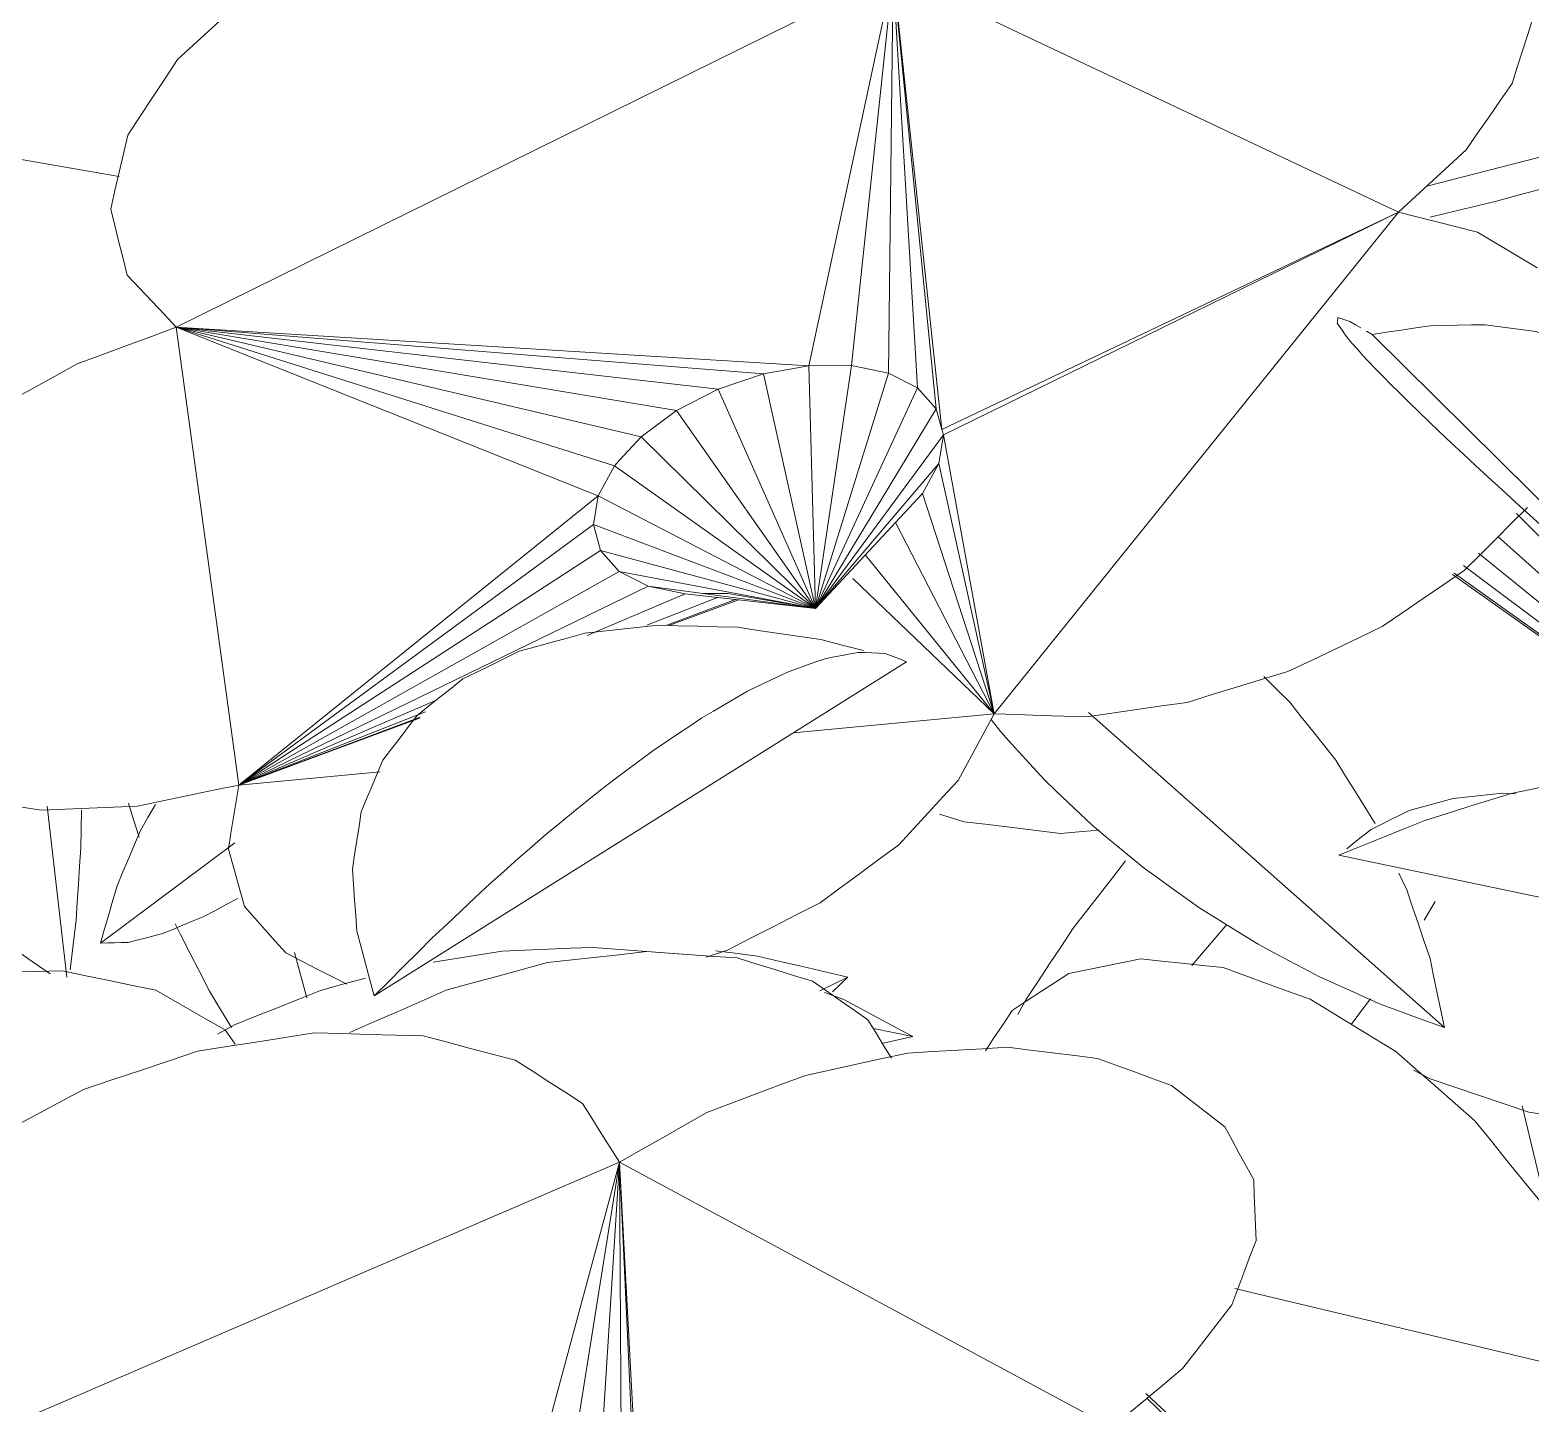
# Model space of a CAD drawing. Header units: metres. Extents: x 13.9 to 26.7, y -0.2 to 3.2.
# Drawn here: x 20.9356 to 21.0223, y 2.5167 to 2.5961 of the extents above; entities that cross this region are included whole.
import ezdxf

# ---------------------------------------------------------------- set-up
doc = ezdxf.new("R2010")
doc.units = ezdxf.units.M
doc.layers.add('Importações nas famílias', color=10, linetype='Continuous', lineweight=5)
doc.layers.add('Vegetação', color=7, linetype='Continuous', lineweight=5)

# ---------------------------------------------------------------- blocks, each defined once
blk = doc.blocks.new('Planta_pergolado_12200 - plantas pergolado_skp_Component_17-V3869-Corte 1')
at = {"layer": 'Importações nas famílias'}
blk.add_line((20.947442, 2.537472), (20.946867, 2.538291), dxfattribs=at)
at = {"layer": 'Importações nas famílias', "flags": 128}
for points in [[(20.965483, 2.542183), (20.964021, 2.541784), (20.962559, 2.541386), (20.961098, 2.540987), (20.959636, 2.540588)], [(20.971212, 2.542819), (20.969779, 2.54266), (20.968347, 2.542501), (20.966915, 2.542342), (20.965483, 2.542183)], [(20.976434, 2.542452), (20.975128, 2.542544), (20.973823, 2.542635), (20.972517, 2.542727), (20.971212, 2.542819)], [(20.980793, 2.541108), (20.979703, 2.541444), (20.978613, 2.54178), (20.977524, 2.542116), (20.976434, 2.542452)], [(20.937466, 2.541707), (20.935891, 2.541669), (20.934317, 2.54163), (20.932743, 2.541592), (20.931169, 2.541554)], [(20.942851, 2.540588), (20.941505, 2.540867), (20.940159, 2.541147), (20.938812, 2.541427), (20.937466, 2.541707)], [(20.946867, 2.538291), (20.945863, 2.538865), (20.944859, 2.539439), (20.943855, 2.540014), (20.942851, 2.540588)], [(20.959636, 2.540588), (20.958245, 2.539977), (20.956854, 2.539366), (20.955463, 2.538754), (20.954072, 2.538143)], [(20.983992, 2.538879), (20.983192, 2.539436), (20.982392, 2.539994), (20.981593, 2.540551), (20.980793, 2.541108)], [(20.985357, 2.536656), (20.984902, 2.537397), (20.984447, 2.538138), (20.983992, 2.538879)]]:
    blk.add_lwpolyline(points, dxfattribs=at)
blk = doc.blocks.new('Planta_pergolado_12200 - plantas pergolado_skp_Component_16-V3870-Corte 1')
blk.add_blockref('Planta_pergolado_12200 - plantas pergolado_skp_Component_17-V3869-Corte 1', (0, 0))
blk = doc.blocks.new('Planta_pergolado_12200 - plantas pergolado_skp_Component_12-V1792-Corte 1')
at = {"layer": 'Importações nas famílias'}
for p, q in [((16.865124, 2.560153), (16.865902, 2.560182)), ((16.836666, 2.548473), (16.875352, 2.556611))]:
    blk.add_line(p, q, dxfattribs=at)
at = {"layer": 'Importações nas famílias', "flags": 128}
for points in [[(16.847454, 2.561247), (16.84659, 2.560986), (16.845725, 2.560726), (16.84486, 2.560466), (16.843996, 2.560206)], [(16.851422, 2.561769), (16.85043, 2.561638), (16.849438, 2.561508), (16.848446, 2.561377), (16.847454, 2.561247)], [(16.855806, 2.56176), (16.85471, 2.561762), (16.853614, 2.561764), (16.852518, 2.561767), (16.851422, 2.561769)], [(16.860504, 2.561222), (16.859329, 2.561356), (16.858155, 2.561491), (16.856981, 2.561626), (16.855806, 2.56176)], [(16.865404, 2.560166), (16.864179, 2.56043), (16.862954, 2.560694), (16.861729, 2.560958), (16.860504, 2.561222)], [(16.843996, 2.560206), (16.843279, 2.559823), (16.842562, 2.559439), (16.841845, 2.559056), (16.841128, 2.558672)], [(16.870392, 2.558617), (16.869145, 2.559004), (16.867898, 2.559391), (16.866651, 2.559778), (16.865404, 2.560166)], [(16.865902, 2.560182), (16.866612, 2.560109), (16.867322, 2.560036), (16.868032, 2.559962), (16.868743, 2.559889)], [(16.868743, 2.559889), (16.869378, 2.559714), (16.870013, 2.55954), (16.870648, 2.559365), (16.871283, 2.55919)], [(16.841128, 2.558672), (16.840575, 2.558174), (16.840022, 2.557676), (16.83947, 2.557178), (16.838917, 2.556681)], [(16.871283, 2.55919), (16.871836, 2.558916), (16.872388, 2.558642), (16.872941, 2.558368), (16.873494, 2.558094)], [(16.875352, 2.556611), (16.874112, 2.557113), (16.872872, 2.557614), (16.871632, 2.558115), (16.870392, 2.558617)], [(16.873494, 2.558094), (16.873958, 2.557723), (16.874423, 2.557352), (16.874887, 2.556982)], [(16.838917, 2.556681), (16.838542, 2.55608), (16.838166, 2.555479), (16.837791, 2.554878), (16.837416, 2.554278)], [(16.837416, 2.554278), (16.837227, 2.553588), (16.837038, 2.552899), (16.836849, 2.55221), (16.83666, 2.55152)], [(16.83666, 2.55152), (16.836661, 2.550758), (16.836663, 2.549997), (16.836664, 2.549235), (16.836666, 2.548473)]]:
    blk.add_lwpolyline(points, dxfattribs=at)
blk = doc.blocks.new('Planta_pergolado_12200 - plantas pergolado_skp_Component_12-V1754-Corte 1')
at = {"layer": 'Importações nas famílias'}
blk.add_line((16.818679, 2.414303), (16.787936, 2.433611), dxfattribs=at)
at = {"layer": 'Importações nas famílias', "flags": 128}
for points in [[(16.792879, 2.434889), (16.794083, 2.435066), (16.795288, 2.435243), (16.796492, 2.43542), (16.797697, 2.435598)], [(16.797697, 2.435598), (16.798842, 2.435628), (16.799986, 2.435659), (16.801131, 2.43569), (16.802276, 2.435721)], [(16.802276, 2.435721), (16.803335, 2.435605), (16.804393, 2.435488), (16.805452, 2.435372), (16.806511, 2.435256)], [(16.790408, 2.43425), (16.791643, 2.434569), (16.792879, 2.434889)], [(16.806511, 2.435256), (16.807458, 2.434995), (16.808405, 2.434734), (16.809353, 2.434474), (16.8103, 2.434213)], [(16.789165, 2.434086), (16.788858, 2.433967), (16.788551, 2.433848), (16.788243, 2.43373), (16.787936, 2.433611)], [(16.790716, 2.434151), (16.790328, 2.434135), (16.78994, 2.434118), (16.789553, 2.434102), (16.789165, 2.434086)], [(16.792571, 2.433806), (16.792107, 2.433892), (16.791643, 2.433978), (16.79118, 2.434065), (16.790716, 2.434151)], [(16.794711, 2.433054), (16.794176, 2.433242), (16.793641, 2.43343), (16.793106, 2.433618), (16.792571, 2.433806)], [(16.8103, 2.434213), (16.811114, 2.433814), (16.811928, 2.433415), (16.812742, 2.433017), (16.813556, 2.432618)], [(16.797111, 2.431905), (16.796511, 2.432193), (16.795911, 2.43248), (16.795311, 2.432767), (16.794711, 2.433054)], [(16.813556, 2.432618), (16.814217, 2.43209), (16.814879, 2.431562), (16.81554, 2.431034), (16.816202, 2.430507)], [(16.799745, 2.430371), (16.799086, 2.430755), (16.798428, 2.431138), (16.797769, 2.431522), (16.797111, 2.431905)], [(16.802583, 2.428468), (16.801873, 2.428944), (16.801164, 2.42942), (16.800454, 2.429895), (16.799745, 2.430371)], [(16.816202, 2.430507), (16.816695, 2.429862), (16.817188, 2.429218), (16.817682, 2.428574), (16.818175, 2.42793)], [(16.805594, 2.426219), (16.804841, 2.426781), (16.804089, 2.427344), (16.803336, 2.427906), (16.802583, 2.428468)], [(16.818175, 2.42793), (16.818489, 2.427184), (16.818803, 2.426438), (16.819117, 2.425693), (16.81943, 2.424947)], [(16.808745, 2.423648), (16.807957, 2.42429), (16.80717, 2.424933), (16.806382, 2.425576), (16.805594, 2.426219)], [(16.81943, 2.424947), (16.819557, 2.424117), (16.819684, 2.423288), (16.819811, 2.422458), (16.819938, 2.421629)], [(16.812, 2.420783), (16.811186, 2.421499), (16.810373, 2.422215), (16.809559, 2.422931), (16.808745, 2.423648)], [(16.815324, 2.417656), (16.814493, 2.418438), (16.813662, 2.41922), (16.812831, 2.420001), (16.812, 2.420783)], [(16.819938, 2.421629), (16.819875, 2.420735), (16.819811, 2.419841), (16.819748, 2.418947), (16.819685, 2.418053)], [(16.818679, 2.414303), (16.81784, 2.415141), (16.817001, 2.41598), (16.816162, 2.416818), (16.815324, 2.417656)], [(16.819685, 2.418053), (16.819434, 2.417115), (16.819182, 2.416178), (16.81893, 2.415241), (16.818679, 2.414303)]]:
    blk.add_lwpolyline(points, dxfattribs=at)
blk = doc.blocks.new('Planta_pergolado_12200 - plantas pergolado_skp_Component_12-V1794-Corte 1')
at = {"layer": 'Importações nas famílias'}
for p, q in [((16.903949, 2.548272), (16.905069, 2.548672)), ((16.939146, 2.5468), (16.94012, 2.546272)), ((16.901761, 2.545734), (16.899953, 2.546125))]:
    blk.add_line(p, q, dxfattribs=at)
at = {"layer": 'Importações nas famílias', "flags": 128}
for points in [[(16.913291, 2.550881), (16.914572, 2.550981), (16.915854, 2.551081), (16.917136, 2.551181), (16.918418, 2.551281)], [(16.918418, 2.551281), (16.919736, 2.551226), (16.921054, 2.551171), (16.922372, 2.551116), (16.92369, 2.55106)], [(16.92369, 2.55106), (16.925014, 2.550852), (16.926338, 2.550643), (16.927662, 2.550434)], [(16.931582, 2.549509), (16.93288, 2.549151), (16.934178, 2.548793)], [(16.899953, 2.546125), (16.900952, 2.546661), (16.901951, 2.547198), (16.90295, 2.547735), (16.903949, 2.548272)], [(16.934178, 2.548793), (16.93542, 2.548295), (16.936662, 2.547797), (16.937904, 2.547298), (16.939146, 2.5468)], [(16.902231, 2.546585), (16.901092, 2.546355), (16.899953, 2.546125)]]:
    blk.add_lwpolyline(points, dxfattribs=at)
blk = doc.blocks.new('Planta_pergolado_12200 - plantas pergolado_skp_Component_12-V1795-Corte 1')
at = {"layer": 'Importações nas famílias'}
for p, q in [((16.852018, 2.565476), (16.873431, 2.58669)), ((16.873431, 2.58669), (16.873754, 2.586878))]:
    blk.add_line(p, q, dxfattribs=at)
at = {"layer": 'Importações nas famílias', "flags": 128}
for points in [[(16.874076, 2.587065), (16.874399, 2.587252), (16.874722, 2.58744)], [(16.874722, 2.58744), (16.874892, 2.587495), (16.875061, 2.58755), (16.875231, 2.587606), (16.875401, 2.587661)], [(16.875451, 2.587349), (16.875306, 2.587139), (16.875162, 2.586929), (16.875017, 2.58672), (16.874872, 2.58651)], [(16.875401, 2.587661), (16.875413, 2.587583), (16.875426, 2.587505), (16.875438, 2.587427), (16.875451, 2.587349)], [(16.861286, 2.586024), (16.861956, 2.586232), (16.862626, 2.586441), (16.863296, 2.586649), (16.863966, 2.586858)], [(16.863966, 2.586858), (16.864701, 2.586956), (16.865436, 2.587054), (16.866171, 2.587151), (16.866906, 2.587249)], [(16.866906, 2.587249), (16.867698, 2.587235), (16.868489, 2.587221), (16.869281, 2.587207), (16.870073, 2.587193)], [(16.870073, 2.587193), (16.870912, 2.587067), (16.871752, 2.586942), (16.872591, 2.586816), (16.873431, 2.58669)], [(16.874872, 2.58651), (16.874574, 2.586174), (16.874275, 2.585838), (16.873976, 2.585501), (16.873678, 2.585165)], [(16.858895, 2.584756), (16.859493, 2.585073), (16.86009, 2.58539), (16.860688, 2.585707), (16.861286, 2.586024)], [(16.85682, 2.583068), (16.857339, 2.58349), (16.857857, 2.583912), (16.858376, 2.584334), (16.858895, 2.584756)], [(16.873678, 2.585165), (16.873232, 2.58471), (16.872786, 2.584255), (16.872341, 2.5838), (16.871895, 2.583345)], [(16.855083, 2.58098), (16.855518, 2.581502), (16.855952, 2.582024), (16.856386, 2.582546), (16.85682, 2.583068)], [(16.871895, 2.583345), (16.871313, 2.582782), (16.870731, 2.582219), (16.870149, 2.581656), (16.869567, 2.581093)], [(16.853705, 2.578514), (16.85405, 2.57913), (16.854394, 2.579747), (16.854739, 2.580363), (16.855083, 2.58098)], [(16.869567, 2.581093), (16.868862, 2.580435), (16.868157, 2.579777), (16.867452, 2.579119), (16.866748, 2.578461)], [(16.852701, 2.575697), (16.852952, 2.576401), (16.853203, 2.577105), (16.853454, 2.577809), (16.853705, 2.578514)], [(16.866748, 2.578461), (16.865936, 2.577723), (16.865125, 2.576986), (16.864314, 2.576249), (16.863503, 2.575511)], [(16.852081, 2.572562), (16.852236, 2.573345), (16.852391, 2.574129), (16.852546, 2.574913), (16.852701, 2.575697)], [(16.863503, 2.575511), (16.862605, 2.574712), (16.861706, 2.573912), (16.860808, 2.573113), (16.859909, 2.572313)], [(16.851853, 2.569142), (16.85191, 2.569997), (16.851967, 2.570852), (16.852024, 2.571707), (16.852081, 2.572562)], [(16.859909, 2.572313), (16.858945, 2.571471), (16.85798, 2.570628), (16.857016, 2.569785), (16.856051, 2.568942)], [(16.852018, 2.565476), (16.851977, 2.566393), (16.851936, 2.567309), (16.851894, 2.568226), (16.851853, 2.569142)], [(16.856051, 2.568942), (16.855043, 2.568076), (16.854035, 2.567209), (16.853027, 2.566343), (16.852018, 2.565476)]]:
    blk.add_lwpolyline(points, dxfattribs=at)
blk = doc.blocks.new('Planta_pergolado_12200 - plantas pergolado_skp_Component_17-V3875-Corte 1')
at = {"layer": 'Importações nas famílias'}
for p, q in [((20.985445, 2.599343), (20.94404, 2.578888)), ((20.980586, 2.576652), (20.985445, 2.599343)), ((20.983052, 2.576668), (20.985445, 2.599343)), ((20.985192, 2.576235), (20.985445, 2.599343)), ((20.985445, 2.599343), (21.014647, 2.585537)), ((20.986857, 2.575383), (20.985445, 2.599343)), ((20.987936, 2.574169), (20.985445, 2.599343)), ((20.988271, 2.572977), (20.985445, 2.599343)), ((21.014647, 2.585537), (20.988271, 2.572977)), ((20.988355, 2.572677), (21.014647, 2.585537)), ((21.014647, 2.585537), (20.991289, 2.556549)), ((20.975353, 2.575308), (20.94404, 2.578888)), ((20.94404, 2.578888), (20.972943, 2.574072)), ((20.94404, 2.578888), (20.970895, 2.572564)), ((20.977959, 2.576188), (20.94404, 2.578888)), ((20.94404, 2.578888), (20.980586, 2.576652)), ((20.947652, 2.55244), (20.94404, 2.578888)), ((20.968406, 2.569154), (20.94404, 2.578888)), ((20.969347, 2.570887), (20.94404, 2.578888)), ((20.975353, 2.575308), (20.977959, 2.576188)), ((20.977959, 2.576188), (20.980586, 2.576652)), ((20.980962, 2.56263), (20.977959, 2.576188)), ((20.983052, 2.576668), (20.980586, 2.576652)), ((20.980962, 2.56263), (20.980586, 2.576652)), ((20.980962, 2.56263), (20.983052, 2.576668)), ((20.980962, 2.56263), (20.985192, 2.576235)), ((20.985192, 2.576235), (20.983052, 2.576668)), ((20.986857, 2.575383), (20.985192, 2.576235)), ((20.972943, 2.574072), (20.975353, 2.575308)), ((20.980962, 2.56263), (20.975353, 2.575308)), ((20.980962, 2.56263), (20.986857, 2.575383)), ((20.987936, 2.574169), (20.986857, 2.575383)), ((20.970895, 2.572564), (20.972943, 2.574072)), ((20.980962, 2.56263), (20.972943, 2.574072)), ((20.980962, 2.56263), (20.987936, 2.574169)), ((20.988271, 2.572977), (20.987936, 2.574169)), ((20.969658, 2.571224), (20.970895, 2.572564)), ((20.980962, 2.56263), (20.970895, 2.572564)), ((20.980962, 2.56263), (20.988355, 2.572677)), ((20.988084, 2.571007), (20.988355, 2.572677)), ((20.988355, 2.572677), (20.988271, 2.572977)), ((20.991289, 2.556549), (20.988355, 2.572677)), ((20.969347, 2.570887), (20.968406, 2.569154)), ((20.969658, 2.571224), (20.969347, 2.570887)), ((20.969347, 2.570887), (20.980962, 2.56263)), ((20.980962, 2.56263), (20.988084, 2.571007)), ((20.987143, 2.569275), (20.988084, 2.571007)), ((20.991289, 2.556549), (20.988084, 2.571007)), ((20.968406, 2.569154), (20.947652, 2.55244)), ((20.968406, 2.569154), (20.968135, 2.567485)), ((20.980962, 2.56263), (20.968406, 2.569154)), ((20.980962, 2.56263), (20.987143, 2.569275)), ((20.987143, 2.569275), (20.991289, 2.556549)), ((20.947652, 2.55244), (20.968135, 2.567485)), ((20.980962, 2.56263), (20.968135, 2.567485)), ((20.968135, 2.567485), (20.968554, 2.565993)), ((20.985596, 2.567598), (20.991289, 2.556549)), ((20.947652, 2.55244), (20.968554, 2.565993)), ((20.980962, 2.56263), (20.968554, 2.565993)), ((20.968554, 2.565993), (20.969633, 2.564779)), ((20.983846, 2.565721), (20.991289, 2.556549)), ((20.947652, 2.55244), (20.969633, 2.564779)), ((20.969633, 2.564779), (20.980962, 2.56263)), ((20.969633, 2.564779), (20.970631, 2.564268)), ((20.947652, 2.55244), (20.971298, 2.563927)), ((20.970631, 2.564268), (20.971298, 2.563927)), ((20.980962, 2.56263), (20.971298, 2.563927)), ((20.971298, 2.563927), (20.973438, 2.563494)), ((20.98312, 2.564374), (20.991289, 2.556549)), ((20.967786, 2.561071), (20.973438, 2.563494)), ((20.971215, 2.561672), (20.975314, 2.563278)), ((20.97237, 2.561672), (20.976351, 2.563159)), ((20.972556, 2.561672), (20.976516, 2.56314)), ((20.973438, 2.563494), (20.980962, 2.56263)), ((20.974475, 2.5635), (20.975904, 2.563509)), ((20.975904, 2.563509), (20.980962, 2.56263)), ((20.947652, 2.55244), (20.959115, 2.557354)), ((20.947652, 2.55244), (20.958437, 2.556666)), ((20.947652, 2.55244), (20.958129, 2.556353)), ((20.947652, 2.55244), (20.958084, 2.556307)), ((20.979675, 2.555456), (20.991289, 2.556549)), ((20.947652, 2.55244), (20.955826, 2.55321)), ((20.974655, 2.542487), (20.975885, 2.542902))]:
    blk.add_line(p, q, dxfattribs=at)
at = {"layer": 'Importações nas famílias', "flags": 128}
for points in [[(20.948586, 2.598447), (20.947465, 2.597423), (20.946345, 2.596399), (20.945225, 2.595375), (20.944104, 2.594351)], [(21.021203, 2.59296), (21.021504, 2.593907), (21.021805, 2.594855), (21.022107, 2.595802), (21.022408, 2.596749)], [(20.944104, 2.594351), (20.94339, 2.593258), (20.942675, 2.592166), (20.94196, 2.591073), (20.941245, 2.589981)], [(21.018555, 2.589136), (21.019217, 2.590092), (21.019879, 2.591048), (21.020541, 2.592004), (21.021203, 2.59296)], [(20.941245, 2.589981), (20.940997, 2.588913), (20.940749, 2.587846), (20.940501, 2.586778), (20.940253, 2.585711)], [(21.014647, 2.585537), (21.015624, 2.586437), (21.016601, 2.587337), (21.017578, 2.588236), (21.018555, 2.589136)], [(20.940253, 2.585711), (20.940493, 2.584759), (20.940732, 2.583807), (20.940972, 2.582856), (20.941212, 2.581904)], [(21.019204, 2.584383), (21.018065, 2.584672), (21.016926, 2.58496), (21.015786, 2.585249), (21.014647, 2.585537)], [(21.022656, 2.582321), (21.021793, 2.582836), (21.02093, 2.583352), (21.020067, 2.583868), (21.019204, 2.584383)], [(20.941212, 2.581904), (20.941919, 2.58115), (20.942626, 2.580396), (20.943333, 2.579642), (20.94404, 2.578888)], [(20.94404, 2.578888), (20.942609, 2.578357), (20.941178, 2.577827), (20.939747, 2.577297), (20.938316, 2.576766)], [(20.938316, 2.576766), (20.937013, 2.576046), (20.935711, 2.575327), (20.934408, 2.574607), (20.933105, 2.573888)], [(21.01844, 2.56483), (21.019358, 2.565746), (21.020277, 2.566662), (21.021196, 2.567578), (21.022089, 2.568468)], [(21.01371, 2.561589), (21.014893, 2.562399), (21.016075, 2.563209), (21.017257, 2.56402), (21.01844, 2.56483)], [(21.008249, 2.558992), (21.009614, 2.559641), (21.010979, 2.56029), (21.012345, 2.56094), (21.01371, 2.561589)], [(21.002427, 2.557217), (21.003883, 2.557661), (21.005338, 2.558104), (21.006793, 2.558548), (21.008249, 2.558992)], [(20.996643, 2.556383), (20.998089, 2.556592), (20.999535, 2.5568), (21.000981, 2.557008), (21.002427, 2.557217)], [(20.989202, 2.552708), (20.989724, 2.553668), (20.990246, 2.554629), (20.990768, 2.555589), (20.991289, 2.556549)], [(20.991289, 2.556549), (20.992628, 2.556508), (20.993966, 2.556466), (20.995304, 2.556425), (20.996643, 2.556383)], [(20.985771, 2.548988), (20.986629, 2.549918), (20.987487, 2.550848), (20.988345, 2.551778), (20.989202, 2.552708)], [(20.931316, 2.551747), (20.932545, 2.551556), (20.933774, 2.551365), (20.935004, 2.551174), (20.936233, 2.550983)], [(20.941805, 2.551219), (20.943267, 2.551524), (20.944728, 2.55183), (20.94619, 2.552135), (20.947652, 2.55244)], [(20.947652, 2.55244), (20.947502, 2.551514), (20.947352, 2.550589), (20.947202, 2.549664), (20.947052, 2.548738)], [(20.936233, 2.550983), (20.937626, 2.551042), (20.939019, 2.551101), (20.940412, 2.55116), (20.941805, 2.551219)], [(20.947052, 2.548738), (20.947284, 2.547911), (20.947516, 2.547084), (20.947748, 2.546256), (20.94798, 2.545429)], [(20.981229, 2.545643), (20.982364, 2.54648), (20.9835, 2.547316), (20.984635, 2.548152), (20.985771, 2.548988)], [(20.975885, 2.542902), (20.977221, 2.543587), (20.978557, 2.544273), (20.979893, 2.544958), (20.981229, 2.545643)], [(20.94798, 2.545429), (20.948578, 2.544756), (20.949176, 2.544083), (20.949774, 2.54341), (20.950372, 2.542738)], [(20.950372, 2.542738), (20.951296, 2.542265), (20.952219, 2.541792), (20.953143, 2.54132), (20.953903, 2.540931)]]:
    blk.add_lwpolyline(points, dxfattribs=at)
blk = doc.blocks.new('Planta_pergolado_12200 - plantas pergolado_skp_Component_16-V3876-Corte 1')
blk.add_blockref('Planta_pergolado_12200 - plantas pergolado_skp_Component_17-V3875-Corte 1', (0, 0))
at = {"extrusion": (0, 0, -1)}
for name, p, zscale in [('Planta_pergolado_12200 - plantas pergolado_skp_Component_12-V1795-Corte 1', (-37.88655, -0.008219), -0.9999999999999993), ('Planta_pergolado_12200 - plantas pergolado_skp_Component_12-V1754-Corte 1', (-37.774154, 0.125953), -0.9999999999999993), ('Planta_pergolado_12200 - plantas pergolado_skp_Component_12-V1792-Corte 1', (-37.88655, -0.008219), -0.9999999999999999), ('Planta_pergolado_12200 - plantas pergolado_skp_Component_12-V1794-Corte 1', (-37.88655, -0.008219), -0.9999999999999997)]:
    blk.add_blockref(name, p, dxfattribs=dict(at, zscale=zscale))
blk = doc.blocks.new('Planta_pergolado_12200 - plantas pergolado_skp_-V3877-Corte 1')
for name in ['Planta_pergolado_12200 - plantas pergolado_skp_Component_16-V3876-Corte 1', 'Planta_pergolado_12200 - plantas pergolado_skp_Component_16-V3870-Corte 1']:
    blk.add_blockref(name, (0, 0))
blk = doc.blocks.new('Planta_pergolado_12200 - plantas pergolado_skp_-V3878-Corte 1')
blk.add_blockref('Planta_pergolado_12200 - plantas pergolado_skp_-V3877-Corte 1', (0, 0))
blk = doc.blocks.new('Planta_pergolado_12200 - plantas pergolado_skp_Component_12-V3939-Corte 1')
at = {"layer": 'Importações nas famílias'}
blk.add_line((20.950876, 2.542768), (20.951574, 2.540146), dxfattribs=at)
at = {"layer": 'Importações nas famílias', "flags": 128}
for points in [[(20.941275, 2.551389), (20.941571, 2.550446), (20.941893, 2.54942)], [(20.943976, 2.544421), (20.944293, 2.543798), (20.944846, 2.54271), (20.945398, 2.541622), (20.945951, 2.540534)], [(20.945951, 2.540534), (20.946596, 2.539481), (20.947241, 2.538427)]]:
    blk.add_lwpolyline(points, dxfattribs=at)
blk = doc.blocks.new('Planta_pergolado_12200 - plantas pergolado_skp_Component_12-V1891-Corte 1')
at = {"layer": 'Importações nas famílias'}
for p, q in [((16.870424, 2.552857), (16.869779, 2.553937)), ((16.881832, 2.5526), (16.883838, 2.550226)), ((16.893428, 2.548251), (16.8939, 2.547399))]:
    blk.add_line(p, q, dxfattribs=at)
at = {"layer": 'Importações nas famílias', "flags": 128}
for points in [[(16.887667, 2.556279), (16.888423, 2.555308), (16.88918, 2.554338), (16.889936, 2.553367), (16.890692, 2.552396)], [(16.890692, 2.552396), (16.891376, 2.55136), (16.89206, 2.550324), (16.892744, 2.549288), (16.893428, 2.548251)], [(16.874647, 2.54683), (16.874077, 2.547581), (16.873525, 2.548309)]]:
    blk.add_lwpolyline(points, dxfattribs=at)
blk = doc.blocks.new('Planta_pergolado_12200 - plantas pergolado_skp_Component_17-V3941-Corte 1')
at = {"layer": 'Importações nas famílias'}
for p, q in [((21.027421, 2.518044), (21.005187, 2.523349)), ((21.000048, 2.517298), (21.006318, 2.511425)), ((21.005948, 2.511413), (21.000122, 2.516999))]:
    blk.add_line(p, q, dxfattribs=at)
at = {"layer": 'Importações nas famílias', "flags": 128}
for points in [[(20.995598, 2.541555), (20.996638, 2.541766), (20.997677, 2.541977), (20.998716, 2.542188), (20.999755, 2.542399)], [(20.999755, 2.542399), (21.000944, 2.542272), (21.002133, 2.542145), (21.003321, 2.542018), (21.00451, 2.541891)], [(20.992322, 2.539416), (20.993141, 2.539951), (20.99396, 2.540485), (20.994779, 2.54102), (20.995598, 2.541555)], [(21.00451, 2.541891), (21.005767, 2.541435), (21.007024, 2.540978), (21.008281, 2.540522), (21.009538, 2.540065)], [(21.009538, 2.540065), (21.010778, 2.53931), (21.012017, 2.538556), (21.013257, 2.537801), (21.014497, 2.537046)], [(20.990778, 2.537078), (20.991236, 2.537772), (20.991779, 2.538594), (20.992322, 2.539416)], [(21.014497, 2.537046), (21.015635, 2.536044), (21.016773, 2.535042), (21.017911, 2.534041), (21.019049, 2.533039)], [(21.019049, 2.533039), (21.020007, 2.531859), (21.020966, 2.530678), (21.021924, 2.529498), (21.022883, 2.528317)]]:
    blk.add_lwpolyline(points, dxfattribs=at)
blk = doc.blocks.new('Planta_pergolado_12200 - plantas pergolado_skp_Component_16-V3942-Corte 1')
for name in ['Planta_pergolado_12200 - plantas pergolado_skp_Component_12-V3939-Corte 1', 'Planta_pergolado_12200 - plantas pergolado_skp_Component_17-V3941-Corte 1']:
    blk.add_blockref(name, (0, 0))
at = {"extrusion": (0, 0, -1), "zscale": -0.9999999999999997}
blk.add_blockref('Planta_pergolado_12200 - plantas pergolado_skp_Component_12-V1891-Corte 1', (-37.88655, -0.008219), dxfattribs=at)
blk = doc.blocks.new('Planta_pergolado_12200 - plantas pergolado_skp_-V3962-Corte 1')
blk.add_blockref('Planta_pergolado_12200 - plantas pergolado_skp_Component_16-V3942-Corte 1', (0, 0))
blk = doc.blocks.new('Planta_pergolado_12200 - plantas pergolado_skp_-V3963-Corte 1')
blk.add_blockref('Planta_pergolado_12200 - plantas pergolado_skp_-V3962-Corte 1', (0, 0))
blk = doc.blocks.new('Planta_pergolado_12200 - plantas pergolado_skp_-V4052-Corte 1')
for name in ['Planta_pergolado_12200 - plantas pergolado_skp_-V3963-Corte 1', 'Planta_pergolado_12200 - plantas pergolado_skp_-V3878-Corte 1']:
    blk.add_blockref(name, (0, 0))
blk = doc.blocks.new('Planta_pergolado_12200 - plantas pergolado_skp_Component_17-V4274-Corte 1')
at = {"layer": 'Importações nas famílias'}
for p, q in [((20.969637, 2.53065), (20.927218, 2.51239)), ((20.963597, 2.508245), (20.969637, 2.53065)), ((20.966061, 2.508132), (20.969637, 2.53065)), ((20.968174, 2.507587), (20.969637, 2.53065)), ((20.969637, 2.53065), (20.998076, 2.515335)), ((20.969793, 2.506649), (20.969637, 2.53065)), ((20.970807, 2.50538), (20.969637, 2.53065)), ((20.971079, 2.504172), (20.969637, 2.53065))]:
    blk.add_line(p, q, dxfattribs=at)
at = {"layer": 'Importações nas famílias', "flags": 128}
for points in [[(20.952005, 2.538123), (20.950322, 2.537857), (20.948638, 2.537592), (20.946955, 2.537327), (20.945271, 2.537061)], [(20.958301, 2.537946), (20.956727, 2.53799), (20.955153, 2.538034), (20.953579, 2.538079), (20.952005, 2.538123)], [(20.963621, 2.536546), (20.962291, 2.536896), (20.960961, 2.537246), (20.959631, 2.537596), (20.958301, 2.537946)], [(20.945271, 2.537061), (20.943623, 2.536509), (20.941974, 2.535957), (20.940325, 2.535404), (20.938676, 2.534852)], [(20.992059, 2.53729), (20.99062, 2.537206), (20.989182, 2.537123), (20.987743, 2.537039), (20.986304, 2.536955)], [(20.997255, 2.536651), (20.995956, 2.536811), (20.994657, 2.53697), (20.993358, 2.53713), (20.992059, 2.53729)], [(20.96751, 2.534043), (20.966538, 2.534669), (20.965565, 2.535295), (20.964593, 2.535921), (20.963621, 2.536546)], [(20.986304, 2.536955), (20.984824, 2.536633), (20.983343, 2.536312), (20.981863, 2.53599), (20.980383, 2.535668)], [(21.001537, 2.535081), (21.000467, 2.535473), (20.999396, 2.535866), (20.998325, 2.536258), (20.997255, 2.536651)], [(20.980383, 2.535668), (20.978961, 2.535131), (20.97754, 2.534593), (20.976119, 2.534056), (20.974698, 2.533518)], [(20.938676, 2.534852), (20.937202, 2.53406), (20.935728, 2.533268), (20.934255, 2.532476), (20.932781, 2.531684)], [(21.004615, 2.532687), (21.003846, 2.533285), (21.003076, 2.533884), (21.002307, 2.534482), (21.001537, 2.535081)], [(20.969637, 2.53065), (20.969105, 2.531499), (20.968574, 2.532347), (20.968042, 2.533195), (20.96751, 2.534043)], [(20.974698, 2.533518), (20.973433, 2.532801), (20.972168, 2.532084), (20.970902, 2.531367), (20.969637, 2.53065)], [(21.006278, 2.529632), (21.005863, 2.530396), (21.005447, 2.53116), (21.005031, 2.531923), (21.004615, 2.532687)], [(21.006413, 2.526125), (21.00638, 2.527002), (21.006346, 2.527879), (21.006312, 2.528756), (21.006278, 2.529632)], [(21.005011, 2.522405), (21.005362, 2.523335), (21.005712, 2.524265), (21.006063, 2.525195), (21.006413, 2.526125)], [(21.002168, 2.518725), (21.002879, 2.519645), (21.00359, 2.520565), (21.0043, 2.521485), (21.005011, 2.522405)], [(20.998076, 2.515335), (20.999099, 2.516182), (21.000122, 2.51703), (21.001145, 2.517877), (21.002168, 2.518725)]]:
    blk.add_lwpolyline(points, dxfattribs=at)
blk = doc.blocks.new('Planta_pergolado_12200 - plantas pergolado_skp_Component_16-V4275-Corte 1')
blk.add_blockref('Planta_pergolado_12200 - plantas pergolado_skp_Component_17-V4274-Corte 1', (0, 0))
blk = doc.blocks.new('Planta_pergolado_12200 - plantas pergolado_skp_-V4276-Corte 1')
blk.add_blockref('Planta_pergolado_12200 - plantas pergolado_skp_Component_16-V4275-Corte 1', (0, 0))
blk = doc.blocks.new('Planta_pergolado_12200 - plantas pergolado_skp_-V4277-Corte 1')
blk.add_blockref('Planta_pergolado_12200 - plantas pergolado_skp_-V4276-Corte 1', (0, 0))
blk = doc.blocks.new('Planta_pergolado_12200 - plantas pergolado_skp_Component_12-V2400-Corte 1')
at = {"layer": 'Importações nas famílias'}
blk.add_line((16.946887, 2.551525), (16.939129, 2.557327), dxfattribs=at)
at = {"layer": 'Importações nas famílias', "flags": 128}
for points in [[(16.94458, 2.558028), (16.944147, 2.558781), (16.943714, 2.559534)], [(16.945931, 2.554845), (16.945593, 2.555641), (16.945256, 2.556437), (16.944918, 2.557232), (16.94458, 2.558028)], [(16.946887, 2.551525), (16.946648, 2.552355), (16.946409, 2.553185), (16.94617, 2.554015), (16.945931, 2.554845)], [(16.93896, 2.554103), (16.939623, 2.553751), (16.940286, 2.553399), (16.940949, 2.553047)], [(16.940949, 2.553047), (16.941536, 2.552805), (16.942124, 2.552562), (16.942712, 2.552319), (16.9433, 2.552077)], [(16.9433, 2.552077), (16.943798, 2.551949), (16.944297, 2.551821), (16.944796, 2.551693), (16.945294, 2.551565)], [(16.945294, 2.551565), (16.945692, 2.551555), (16.946091, 2.551545), (16.946489, 2.551535), (16.946887, 2.551525)]]:
    blk.add_lwpolyline(points, dxfattribs=at)
blk = doc.blocks.new('Planta_pergolado_12200 - plantas pergolado_skp_Component_12-V2401-Corte 1')
at = {"layer": 'Importações nas famílias'}
for p, q in [((16.844638, 2.601811), (16.845869, 2.601497)), ((16.844638, 2.601811), (16.845446, 2.601463)), ((16.8501, 2.600416), (16.870267, 2.595262))]:
    blk.add_line(p, q, dxfattribs=at)
at = {"layer": 'Importações nas famílias', "flags": 128}
for points in [[(16.848045, 2.603984), (16.847327, 2.603526), (16.846431, 2.602955), (16.845534, 2.602383), (16.844638, 2.601811)], [(16.8531, 2.598425), (16.853999, 2.598102), (16.854898, 2.597779)], [(16.854898, 2.597779), (16.855827, 2.597474), (16.856756, 2.597169), (16.857686, 2.596865), (16.858615, 2.59656)], [(16.858615, 2.59656), (16.859565, 2.596277), (16.860514, 2.595993), (16.861464, 2.59571), (16.862413, 2.595427)], [(16.862413, 2.595427), (16.863372, 2.595168), (16.864331, 2.594909), (16.865291, 2.59465), (16.86625, 2.594392)], [(16.86625, 2.594392), (16.867208, 2.594161), (16.868166, 2.593929), (16.869124, 2.593698), (16.870083, 2.593467)]]:
    blk.add_lwpolyline(points, dxfattribs=at)
blk = doc.blocks.new('Planta_pergolado_12200 - plantas pergolado_skp_Component_12-V2403-Corte 1')
at = {"layer": 'Importações nas famílias'}
for p, q in [((16.869258, 2.546643), (16.889804, 2.564852)), ((16.894877, 2.563734), (16.89543, 2.564448)), ((16.871883, 2.555559), (16.871426, 2.554597))]:
    blk.add_line(p, q, dxfattribs=at)
at = {"layer": 'Importações nas famílias', "flags": 128}
for points in [[(16.879679, 2.566932), (16.878932, 2.566186), (16.878185, 2.565441)], [(16.878185, 2.565441), (16.87752, 2.564603), (16.876855, 2.563765), (16.87619, 2.562927), (16.875525, 2.56209)], [(16.892374, 2.560972), (16.893, 2.561662), (16.893626, 2.562353), (16.894252, 2.563043), (16.894877, 2.563734)], [(16.875525, 2.56209), (16.874958, 2.561179), (16.87439, 2.560268), (16.873822, 2.559357), (16.873254, 2.558446)], [(16.889603, 2.558334), (16.890296, 2.558994), (16.890989, 2.559653), (16.891681, 2.560312), (16.892374, 2.560972)], [(16.886596, 2.555852), (16.887348, 2.556472), (16.8881, 2.557093), (16.888852, 2.557714), (16.889603, 2.558334)], [(16.883387, 2.553551), (16.884189, 2.554126), (16.884992, 2.554701), (16.885794, 2.555276), (16.886596, 2.555852)], [(16.871426, 2.554597), (16.871091, 2.553606), (16.870755, 2.552614), (16.870419, 2.551623), (16.870084, 2.550632)], [(16.88001, 2.551458), (16.880854, 2.551981), (16.881698, 2.552504), (16.882542, 2.553027), (16.883387, 2.553551)], [(16.876503, 2.549595), (16.87738, 2.550061), (16.878257, 2.550527), (16.879133, 2.550992), (16.88001, 2.551458)], [(16.870084, 2.550632), (16.869877, 2.549635), (16.869671, 2.548638), (16.869464, 2.547641), (16.869258, 2.546643)], [(16.872906, 2.547985), (16.873805, 2.548387), (16.874705, 2.54879), (16.875604, 2.549193), (16.876503, 2.549595)], [(16.869258, 2.546643), (16.87017, 2.546979), (16.871082, 2.547314), (16.871994, 2.547649), (16.872906, 2.547985)]]:
    blk.add_lwpolyline(points, dxfattribs=at)
blk = doc.blocks.new('Planta_pergolado_12200 - plantas pergolado_skp_Component_16-V4289-Corte 1')
at = {"extrusion": (0, 0, -1)}
for name, zscale in [('Planta_pergolado_12200 - plantas pergolado_skp_Component_12-V2401-Corte 1', -0.9999999999999994), ('Planta_pergolado_12200 - plantas pergolado_skp_Component_12-V2403-Corte 1', -0.9999999999999994), ('Planta_pergolado_12200 - plantas pergolado_skp_Component_12-V2400-Corte 1', -0.9999999999999997)]:
    blk.add_blockref(name, (-37.88655, -0.008219), dxfattribs=dict(at, zscale=zscale))
blk = doc.blocks.new('Planta_pergolado_12200 - plantas pergolado_skp_Component_12-V4318-Corte 1')
at = {"layer": 'Importações nas famílias'}
for p in [(20.981219, 2.540549), (20.981944, 2.5405)]:
    blk.add_line(p, (20.982826, 2.541347), dxfattribs=at)
at = {"layer": 'Importações nas famílias', "flags": 128}
for points in [[(20.977623, 2.542556), (20.976328, 2.54272), (20.975212, 2.542862)], [(20.982826, 2.541347), (20.981525, 2.541649), (20.980225, 2.541951), (20.978924, 2.542253), (20.977623, 2.542556)]]:
    blk.add_lwpolyline(points, dxfattribs=at)
blk = doc.blocks.new('Planta_pergolado_12200 - plantas pergolado_skp_Component_12-V2448-Corte 1')
at = {"layer": 'Importações nas famílias'}
blk.add_line((16.863128, 2.535286), (16.864765, 2.542119), dxfattribs=at)
at = {"layer": 'Importações nas famílias', "flags": 128}
for points in [[(16.861042, 2.536193), (16.861347, 2.5374), (16.861653, 2.538606), (16.861958, 2.539812), (16.862263, 2.541019)], [(16.859958, 2.531394), (16.860229, 2.532593), (16.8605, 2.533793), (16.860771, 2.534993), (16.861042, 2.536193)], [(16.859025, 2.526672), (16.859258, 2.527853), (16.859491, 2.529033), (16.859725, 2.530213), (16.859958, 2.531394)]]:
    blk.add_lwpolyline(points, dxfattribs=at)
blk = doc.blocks.new('Planta_pergolado_12200 - plantas pergolado_skp_Component_17-V4319-Corte 1')
at = {"layer": 'Importações nas famílias'}
for p, q in [((21.015666, 2.606562), (21.016356, 2.606576)), ((20.977459, 2.606026), (20.978362, 2.606146)), ((21.022928, 2.586934), (21.041934, 2.577348)), ((21.041934, 2.577348), (21.024, 2.580243)), ((21.024142, 2.57992), (21.041934, 2.577348)), ((21.041934, 2.577348), (21.02446, 2.579194)), ((21.041934, 2.577348), (21.024956, 2.578062)), ((21.027201, 2.57668), (21.041934, 2.577348)), ((21.028972, 2.575416), (21.041934, 2.577348)), ((21.041934, 2.575733), (21.041934, 2.577348)), ((21.041926, 2.562496), (21.041931, 2.572266)), ((21.036104, 2.553351), (21.02146, 2.568129)), ((21.035321, 2.553399), (21.020383, 2.566793)), ((21.034555, 2.553446), (21.019263, 2.565828)), ((21.033915, 2.553485), (21.0184, 2.565119)), ((21.033407, 2.553517), (21.017768, 2.564601)), ((21.033484, 2.553512), (21.017862, 2.564678)), ((21.036857, 2.553246), (21.029457, 2.561672)), ((21.037385, 2.553231), (21.033526, 2.558124)), ((21.034717, 2.557846), (21.038016, 2.553099)), ((21.037799, 2.553144), (21.034717, 2.55738)), ((21.041919, 2.552062), (21.04192, 2.553416)), ((20.989552, 2.550318), (20.98812, 2.550749)), ((21.016467, 2.535472), (21.01552, 2.535968))]:
    blk.add_line(p, q, dxfattribs=at)
at = {"layer": 'Importações nas famílias', "flags": 128}
for points in [[(21.016356, 2.606576), (21.017977, 2.606256), (21.019597, 2.605937), (21.021217, 2.605617), (21.022838, 2.605298)], [(20.978362, 2.606146), (20.979735, 2.606034), (20.981109, 2.605922), (20.982483, 2.605809), (20.983856, 2.605697)], [(20.983856, 2.605697), (20.985288, 2.605317), (20.98672, 2.604937), (20.988152, 2.604557), (20.989584, 2.604176)], [(21.022838, 2.605298), (21.024448, 2.604656), (21.026059, 2.604015), (21.027669, 2.603374), (21.029279, 2.602732)], [(20.989584, 2.604176), (20.990977, 2.603554), (20.992006, 2.603095)], [(21.029279, 2.602732), (21.030742, 2.601824), (21.032205, 2.600915), (21.033667, 2.600007), (21.03513, 2.599098)], [(21.03513, 2.599098), (21.03632, 2.598), (21.03751, 2.596902), (21.038699, 2.595804), (21.039889, 2.594706)], [(21.039889, 2.594706), (21.040705, 2.593513), (21.04152, 2.592319), (21.042336, 2.591126), (21.043151, 2.589932)], [(21.043151, 2.589932), (21.043523, 2.588745), (21.043894, 2.587558), (21.044266, 2.58637), (21.044637, 2.585183)], [(21.044637, 2.585183), (21.044533, 2.584104), (21.044428, 2.583024), (21.044324, 2.581945), (21.04422, 2.580865)], [(21.04422, 2.580865), (21.043648, 2.579986), (21.043077, 2.579106), (21.042506, 2.578227), (21.041934, 2.577348)], [(21.041934, 2.577348), (21.043355, 2.576818), (21.044775, 2.576289)], [(21.058653, 2.567173), (21.059196, 2.566538), (21.060067, 2.565518), (21.060939, 2.564498)], [(21.060939, 2.564498), (21.061486, 2.563442), (21.062034, 2.562386), (21.062582, 2.561331), (21.063129, 2.560275)], [(21.063129, 2.560275), (21.063316, 2.559256), (21.063502, 2.558237), (21.063689, 2.557218), (21.063875, 2.556199)], [(21.063875, 2.556199), (21.063687, 2.555286), (21.0635, 2.554373), (21.063312, 2.553459), (21.063125, 2.552546)], [(21.063125, 2.552546), (21.062576, 2.551801), (21.062027, 2.551056), (21.061479, 2.550311)], [(20.995124, 2.54965), (20.993731, 2.549817), (20.992338, 2.549984), (20.990945, 2.550151), (20.989552, 2.550318)], [(20.997358, 2.549842), (20.996383, 2.549758), (20.995124, 2.54965)], [(21.022179, 2.533548), (21.020751, 2.534029), (21.019323, 2.53451), (21.017895, 2.534991), (21.016467, 2.535472)], [(21.03978, 2.535892), (21.038968, 2.535319), (21.038156, 2.534746), (21.037344, 2.534173)], [(21.027813, 2.532662), (21.026404, 2.532884), (21.024996, 2.533105), (21.023587, 2.533327), (21.022179, 2.533548)], [(21.037344, 2.534173), (21.036255, 2.533848), (21.035165, 2.533524), (21.034075, 2.5332), (21.032986, 2.532875)], [(21.032986, 2.532875), (21.031693, 2.532822), (21.030399, 2.532769), (21.029106, 2.532716), (21.027813, 2.532662)]]:
    blk.add_lwpolyline(points, dxfattribs=at)
blk = doc.blocks.new('Planta_pergolado_12200 - plantas pergolado_skp_Component_16-V4320-Corte 1')
for name in ['Planta_pergolado_12200 - plantas pergolado_skp_Component_17-V4319-Corte 1', 'Planta_pergolado_12200 - plantas pergolado_skp_Component_12-V4318-Corte 1']:
    blk.add_blockref(name, (0, 0))
at = {"extrusion": (0, 0, -1), "zscale": -0.9999999999999998}
blk.add_blockref('Planta_pergolado_12200 - plantas pergolado_skp_Component_12-V2448-Corte 1', (-37.88655, -0.008219), dxfattribs=at)
blk = doc.blocks.new('Planta_pergolado_12200 - plantas pergolado_skp_-V4325-Corte 1')
blk.add_blockref('Planta_pergolado_12200 - plantas pergolado_skp_Component_16-V4320-Corte 1', (0, 0))
blk = doc.blocks.new('Planta_pergolado_12200 - plantas pergolado_skp_-V4326-Corte 1')
for name in ['Planta_pergolado_12200 - plantas pergolado_skp_-V4325-Corte 1', 'Planta_pergolado_12200 - plantas pergolado_skp_Component_16-V4289-Corte 1']:
    blk.add_blockref(name, (0, 0))
blk = doc.blocks.new('Planta_pergolado_12200 - plantas pergolado_skp_Component_12-V2554-Corte 1')
at = {"layer": 'Importações nas famílias'}
for p, q in [((16.964217, 2.586394), (16.964546, 2.585088)), ((16.948822, 2.549567), (16.949963, 2.559442))]:
    blk.add_line(p, q, dxfattribs=at)
at = {"layer": 'Importações nas famílias', "flags": 128}
for points in [[(16.964546, 2.585088), (16.964683, 2.583751), (16.964821, 2.582414), (16.964958, 2.581077), (16.965096, 2.579741)], [(16.965096, 2.579741), (16.965039, 2.578404), (16.964983, 2.577068), (16.964927, 2.575732), (16.96487, 2.574395)], [(16.96487, 2.574395), (16.964622, 2.573091), (16.964373, 2.571786), (16.964124, 2.570482), (16.963875, 2.569177)], [(16.963875, 2.569177), (16.96344, 2.567935), (16.963005, 2.566693), (16.962569, 2.565451), (16.962134, 2.564209)], [(16.962134, 2.564209), (16.961522, 2.563059), (16.96091, 2.561909), (16.960298, 2.560758), (16.959687, 2.559608)], [(16.959687, 2.559608), (16.958913, 2.558576), (16.958139, 2.557544), (16.957365, 2.556512), (16.956591, 2.55548)], [(16.948028, 2.557011), (16.948006, 2.558112), (16.947985, 2.559213)], [(16.948301, 2.552865), (16.948233, 2.553902), (16.948164, 2.554938), (16.948096, 2.555975), (16.948028, 2.557011)], [(16.956591, 2.55548), (16.955673, 2.554591), (16.954755, 2.553702), (16.953838, 2.552813), (16.95292, 2.551924)], [(16.948644, 2.549983), (16.94853, 2.550944), (16.948415, 2.551905), (16.948301, 2.552865)], [(16.95292, 2.551924), (16.95188, 2.551199), (16.950839, 2.550473), (16.949799, 2.549748)]]:
    blk.add_lwpolyline(points, dxfattribs=at)
blk = doc.blocks.new('Planta_pergolado_12200 - plantas pergolado_skp_Component_17-V4385-Corte 1')
at = {"layer": 'Importações nas famílias'}
blk.add_line((20.940748, 2.587585), (20.92158, 2.590934), dxfattribs=at)
blk = doc.blocks.new('Planta_pergolado_12200 - plantas pergolado_skp_Component_16-V4386-Corte 1')
blk.add_blockref('Planta_pergolado_12200 - plantas pergolado_skp_Component_17-V4385-Corte 1', (0, 0))
at = {"extrusion": (0, 0, -1), "zscale": -0.9999999999999993}
blk.add_blockref('Planta_pergolado_12200 - plantas pergolado_skp_Component_12-V2554-Corte 1', (-37.88655, -0.008219), dxfattribs=at)
blk = doc.blocks.new('Planta_pergolado_12200 - plantas pergolado_skp_-V4404-Corte 1')
blk.add_blockref('Planta_pergolado_12200 - plantas pergolado_skp_Component_16-V4386-Corte 1', (0, 0))
blk = doc.blocks.new('Planta_pergolado_12200 - plantas pergolado_skp_-V4405-Corte 1')
blk.add_blockref('Planta_pergolado_12200 - plantas pergolado_skp_-V4404-Corte 1', (0, 0))
blk = doc.blocks.new('Planta_pergolado_12200 - plantas pergolado_skp_-V4406-Corte 1')
for name in ['Planta_pergolado_12200 - plantas pergolado_skp_-V4405-Corte 1', 'Planta_pergolado_12200 - plantas pergolado_skp_-V4326-Corte 1', 'Planta_pergolado_12200 - plantas pergolado_skp_-V4277-Corte 1']:
    blk.add_blockref(name, (0, 0))
blk = doc.blocks.new('Planta_pergolado_12200 - Planta_pergolado_12200-3075656-Corte 1')
for name in ['Planta_pergolado_12200 - plantas pergolado_skp_-V4052-Corte 1', 'Planta_pergolado_12200 - plantas pergolado_skp_-V4406-Corte 1']:
    blk.add_blockref(name, (0, 0))

msp = doc.modelspace()

# ---------------------------------------------------------------- block references
at = {"layer": 'Vegetação', "color": 10}
msp.add_blockref('Planta_pergolado_12200 - Planta_pergolado_12200-3075656-Corte 1', (0, 0), dxfattribs=at)

doc.saveas('drawing.dxf')
